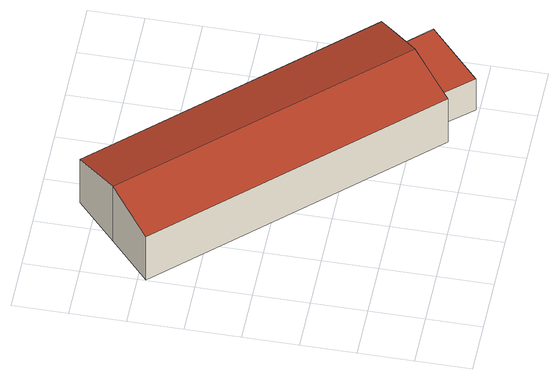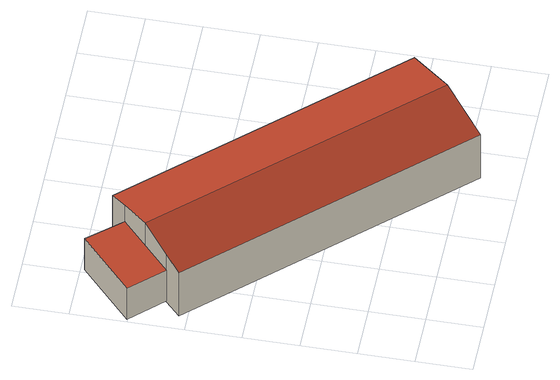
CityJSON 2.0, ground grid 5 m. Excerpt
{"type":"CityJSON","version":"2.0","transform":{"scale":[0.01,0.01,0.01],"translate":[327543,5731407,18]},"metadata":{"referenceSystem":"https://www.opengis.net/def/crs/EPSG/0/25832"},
"CityObjects":{
"building1":{"type":"Building","attributes":{"Geometrietyp2DReferenz":"3000","Gemeindeschluessel":"05170048","function":"31001_2720","roofType":"3100","measuredHeight":6.79},"address":[{"country":"Germany","locality":"Wesel","thoroughfareNumber":"11","thoroughfareName":"Jöckern"}],"geometry":[{"type":"Solid","lod":"2","boundaries":[[[[0,1,2,3]],[[4,5,1,0]],[[6,7,5,4]],[[8,9,7,6]],[[10,11,9,8]],[[12,13,11,10]],[[14,15,13,12]],[[3,2,15,14]],[[10,8,6,4,12]],[[0,3,14,12,4]],[[1,5,7,9,11,13,15,2]]]],"semantics":{"surfaces":[{"type":"WallSurface"},{"type":"RoofSurface"},{"type":"GroundSurface"}],"values":[[0,0,0,0,0,0,0,0,1,1,2]]}}]},
"building2":{"type":"Building","attributes":{"Geometrietyp2DReferenz":"3000","Gemeindeschluessel":"05170048","function":"31001_2723","roofType":"1000","measuredHeight":3.83},"address":[{"country":"Germany","locality":"Wesel","thoroughfareNumber":"11","thoroughfareName":"Jöckern"}],"geometry":[{"type":"Solid","lod":"2","boundaries":[[[[16,17,18,19]],[[20,21,17,16]],[[22,23,21,20]],[[19,18,23,22]],[[20,16,19,22]],[[17,21,23,18]]]],"semantics":{"surfaces":[{"type":"WallSurface"},{"type":"RoofSurface"},{"type":"GroundSurface"}],"values":[[0,0,0,0,1,2]]}}]}
},
"vertices":[
[11,2429,592],[11,2429,55],[2069,202,55],[2069,202,592],[403,2790,734],[403,2790,55],[795,3152,592],[795,3152,55],[2852,923,592],[2852,923,55],[2709,791,644],[2709,791,55],[2460,562,734],[2460,562,55],[2213,334,644],[2213,334,55],
[2979,496,446],[2979,496,63],[2709,791,63],[2709,791,446],[2474,35,446],[2474,35,63],[2213,334,446],[2213,334,63]
]}
